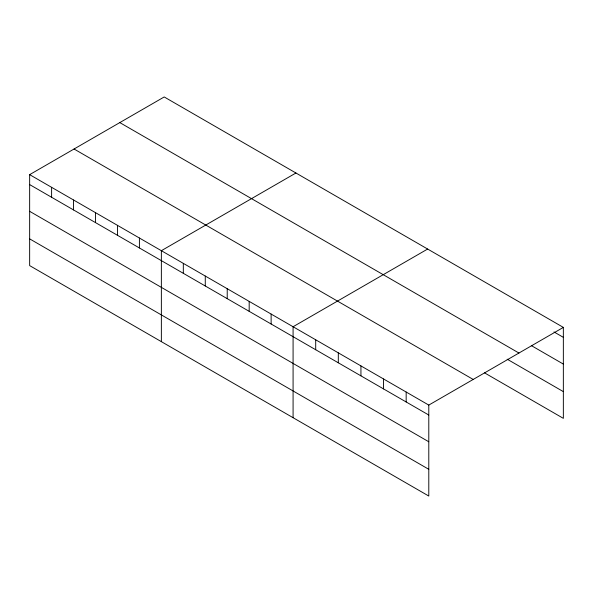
<?xml version="1.0" encoding="UTF-8"?>
<svg xmlns="http://www.w3.org/2000/svg" width="593" height="593" viewBox="0 0 593 593"><rect width="100%" height="100%" fill="white"/><g stroke="black" fill="none" stroke-linecap="round" stroke-linejoin="round"><path stroke-width="0.89" d="M29.65 174.646L428.791 405.086L428.791 496.045L29.65 265.605L29.65 174.646L164.209 96.956L563.35 327.395L563.35 418.354L484.577 372.878M295.929 173L161.363 250.691L161.363 341.65M427.642 249.045L293.083 326.736L293.083 417.694M428.791 405.086L563.35 327.395M553.988 331.939L563.35 337.343M531.372 345.615L563.35 364.08M119.808 122.595L518.942 353.035M507.193 359.202L563.35 391.625M74.058 149.006L473.192 379.446M29.65 184.593L428.791 415.033M29.65 211.323L428.791 441.763M29.65 238.868L428.791 469.308M406.168 392.025L406.168 401.972M383.552 378.971L383.552 388.912M360.937 365.911L360.937 375.858M338.314 352.85L338.314 362.797M315.698 339.796L315.698 349.737M271.127 314.06L271.127 324.008M249.179 301.385L249.179 311.332M227.223 288.709L227.223 298.657M205.274 276.041L205.274 285.982M183.319 263.366L183.319 273.306M139.414 238.015L139.414 247.963M117.458 225.34L117.458 235.288M95.51 212.665L95.51 222.612M73.554 199.989L73.554 209.937M51.606 187.321L51.606 197.261"/></g></svg>
